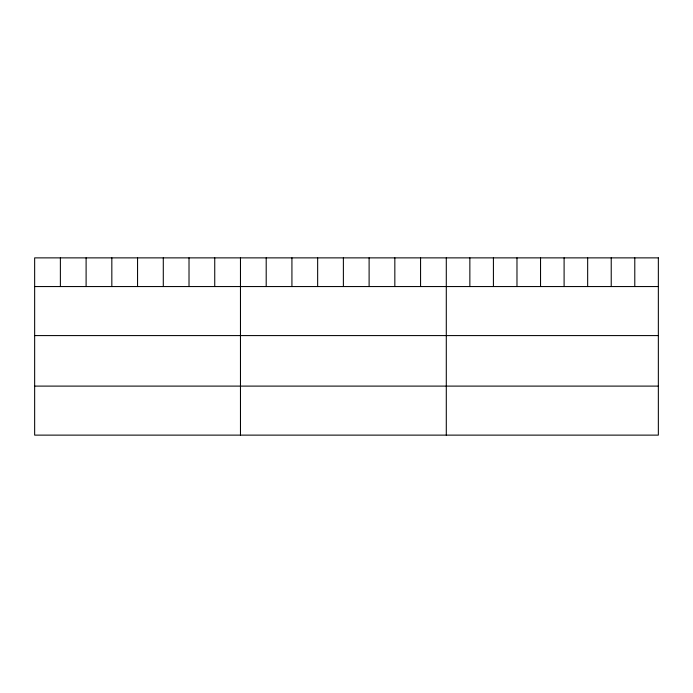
<?xml version="1.0" encoding="UTF-8"?>
<svg xmlns="http://www.w3.org/2000/svg" width="693" height="693" viewBox="0 0 693 693"><rect width="100%" height="100%" fill="white"/><g stroke="black" fill="none" stroke-linecap="round" stroke-linejoin="round"><path stroke-width="1.04" d="M34.65 286.555L658.35 286.555M34.65 335.585L658.35 335.585M34.65 386.105L658.35 386.105M634.788 257.874L634.788 286.555M611.226 257.874L611.226 286.555M587.664 257.874L587.664 286.555M564.102 257.874L564.102 286.555M540.54 257.874L540.54 286.555M516.978 257.874L516.978 286.555M493.416 257.874L493.416 286.555M469.854 257.874L469.854 286.555M446.292 257.874L446.292 435.126M420.564 257.874L420.564 286.555M394.837 257.874L394.837 286.555M369.109 257.874L369.109 286.555M343.381 257.874L343.381 286.555M317.654 257.874L317.654 286.555M291.926 257.874L291.926 286.555M266.199 257.874L266.199 286.555M240.471 257.874L240.471 435.126M214.743 257.874L214.743 286.555M189.016 257.874L189.016 286.555M163.288 257.874L163.288 286.555M137.56 257.874L137.56 286.555M111.833 257.874L111.833 286.555M86.105 257.874L86.105 286.555M60.378 257.874L60.378 286.555M658.35 257.874L34.65 257.874L34.65 435.126L658.35 435.126L658.35 257.874"/></g></svg>
